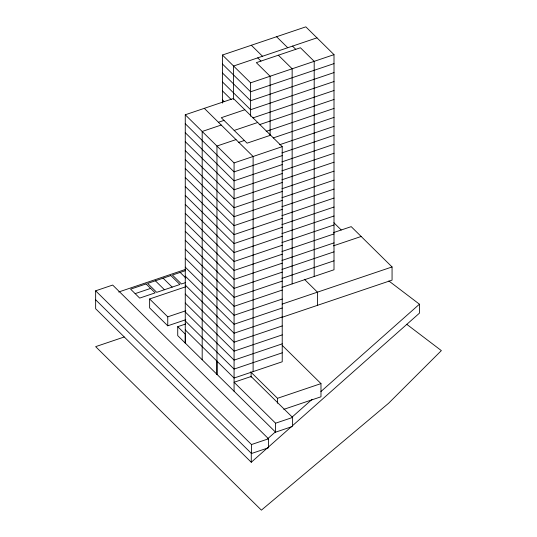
<?xml version="1.0" encoding="UTF-8"?>
<svg xmlns="http://www.w3.org/2000/svg" width="537" height="537" viewBox="0 0 537 537"><rect width="100%" height="100%" fill="white"/><g stroke="black" fill="none" stroke-linecap="round" stroke-linejoin="round"><path stroke-width="0.81" d="M267.58 438.823L275.743 431.594M292.054 417.128L312.131 399.327M320.918 391.54L419.431 304.197L388.855 280.965M95.646 299.78L251.491 453.51L268.52 447.757L268.52 438.789L112.676 285.06L95.646 290.812L95.646 308.741L251.269 462.25L291.43 426.647M292.685 425.532L419.431 313.165L419.431 304.197M222.432 103.104L222.432 55.029L305.828 26.85L334.007 54.646L334.007 269.769L281.912 287.369M316.971 37.845L233.582 66.024L233.582 99.432M222.432 55.029L250.611 82.826L334.007 54.646M334.007 63.608L250.611 91.787L222.432 63.99M185.641 323.999L177.727 326.677L185.265 334.115L185.265 343.076L185.265 114.777L233.407 98.506L282.22 146.655L282.22 361.777L234.072 378.041L185.265 329.899M334.007 72.576L250.611 100.755L222.432 72.958M244.818 109.756L221.284 117.71L247.087 143.164L270.621 135.217M334.007 81.537L250.611 109.716L222.432 81.919M218.431 122.275L224.003 120.389M221.231 125.034L202.187 131.471L202.187 359.77M252.954 117.892L334.007 90.498M234.186 130.437L257.72 122.49M259.19 124.745L334.007 99.466M235.998 139.607L216.955 146.037L216.955 374.343L216.955 361.159M266.204 131.337L334.007 108.427M238.797 142.365L244.375 140.486M273.252 137.922L334.007 117.388M279.549 144.755L334.007 126.356M185.265 114.777L234.072 162.919L282.22 146.655M281.912 152.917L334.007 135.317M282.22 155.616L234.072 171.887L185.265 123.738M281.912 161.885L334.007 144.278M282.22 164.584L234.072 180.848L185.265 132.706M281.912 170.847L334.007 153.246M282.22 173.545L234.072 189.809L185.265 141.667M281.912 179.808L334.007 162.208M282.22 182.506L234.072 198.777L185.265 150.629M281.912 188.776L334.007 171.169M282.22 191.474L234.072 207.738L185.265 159.59M281.912 197.737L334.007 180.137M282.22 200.435L234.072 216.7L185.265 168.558M281.912 206.698L334.007 189.098M282.22 209.396L234.072 225.668L185.265 177.519M281.912 215.666L334.007 198.059M282.22 218.364L234.072 234.629L185.265 186.48M281.912 224.627L334.007 207.027M282.22 227.326L234.072 243.59L185.265 195.448M281.912 233.588L334.007 215.988M282.22 236.287L234.072 252.558L185.265 204.409M118.69 291.994L185.433 269.433M185.567 270.594L172.411 275.038L181.472 283.979L185.339 282.67M281.912 242.556L334.007 224.949M135.143 293.632L150.622 288.403M282.22 245.255L234.072 261.519L185.265 213.37M333.376 232.649L351.198 226.641L392.064 266.949L392.064 280.133L282.133 317.28M281.912 251.517L334.007 233.917M185.802 319.71L167.759 325.805L149.635 307.929L149.635 298.968L185.721 286.778M282.22 254.216L234.072 270.48L185.265 222.338M281.912 260.479L334.007 242.878M282.22 263.177L234.072 279.448L185.265 231.299M333.383 245.859L361.166 236.475M281.912 269.446L334.007 251.84M282.22 272.145L234.072 288.409L185.265 240.261M149.635 298.968L167.759 316.843L185.802 310.748M281.912 278.408L334.007 260.807M282.22 281.106L234.072 297.37L185.265 249.228M124.215 336.988L95.646 346.647L261.398 510.15L388.62 403.233L441.354 350.607L406.684 324.261M282.22 290.067L234.072 306.338L185.265 258.19M282.22 299.035L234.072 315.3L185.265 267.151M282.133 304.096L392.064 266.949M282.22 307.996L234.072 324.261L185.265 276.119M282.22 316.958L234.072 333.229L185.265 285.08M282.22 325.925L234.072 342.19L185.265 294.041M282.22 334.887L234.072 351.151L185.265 303.009M282.22 343.848L234.072 360.119L185.265 311.97M282.22 352.816L234.072 369.08L185.265 320.931M250.672 371.859L277.481 398.306L320.978 383.606L320.978 396.789L283.811 409.348M292.611 417.45L251.108 376.504L234.078 382.263L275.582 423.203L292.611 417.45L292.611 426.412L275.582 432.171L177.727 335.638L177.727 326.677M95.646 290.812L251.491 444.542L268.52 438.789M292.511 46.108L295.773 49.323M276.582 36.731L287.725 47.726M278.374 55.204L292.148 68.79L292.148 283.912M251.35 45.262L262.492 56.251M257.713 57.868L260.969 61.09M222.432 90.881L231.232 99.567M222.432 99.848L224.191 101.58M333.873 222.727L341.23 229.99M204.308 108.34L253.115 156.489L253.115 371.611M304.372 279.267L317.448 292.162L317.448 305.345M282.254 345.405L320.978 383.606M180.15 272.42L185.815 278.012M163.12 278.179L172.182 287.114M155.381 280.791L164.443 289.732M314.192 276.461L314.192 61.339L300.418 47.759L256.33 62.654L270.098 76.241L270.098 134.908M277.481 398.306L277.481 403.247M275.582 423.203L275.582 432.171M251.491 444.542L251.491 453.51M251.269 453.288L251.269 462.25M251.108 372.289L251.108 377.229M250.611 82.826L250.611 116.234M234.072 162.919L234.078 391.225M167.759 316.843L167.759 325.805M146.091 283.932L130.612 289.161L139.674 298.102L155.153 292.866L146.091 283.932M170.86 275.562L147.641 283.408L156.703 292.343L179.922 284.496L170.86 275.562"/></g></svg>
